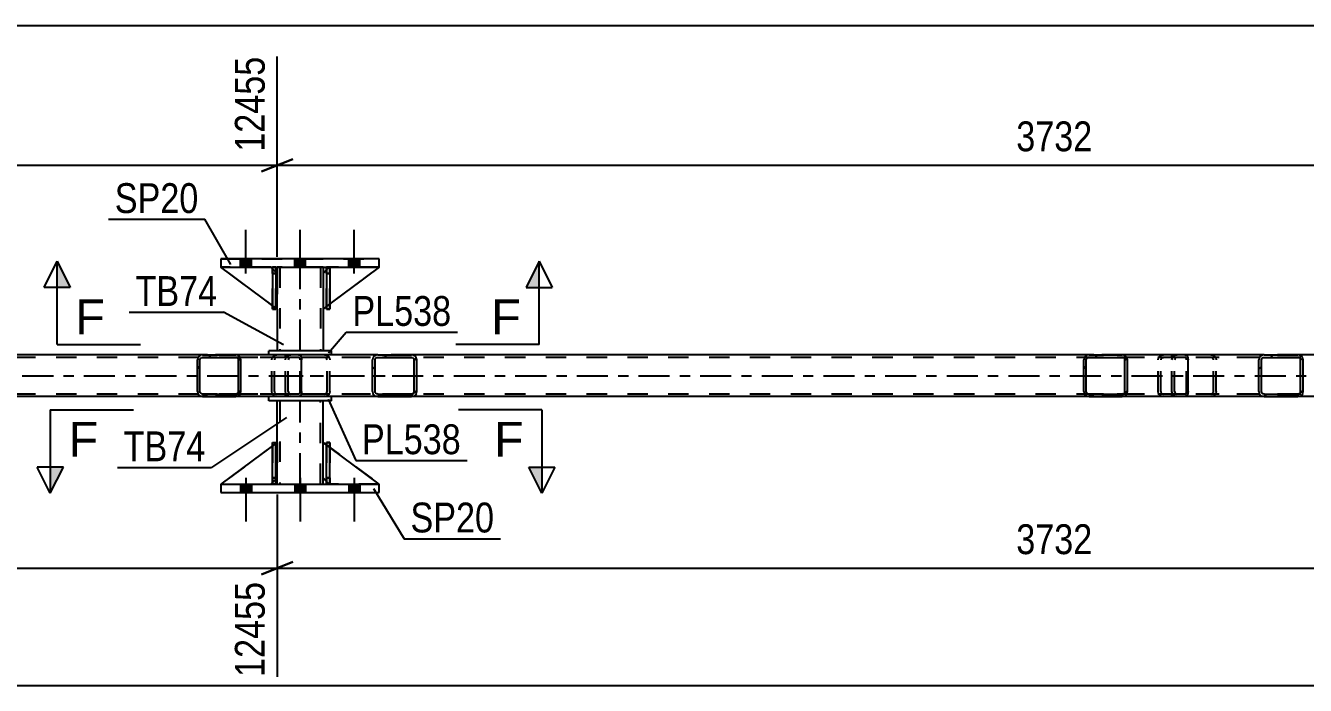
# Model space of a CAD drawing. Header units: millimetres. Extents: x 0 to 841, y 0 to 594.
# Drawn here: x 515.9 to 638.8, y 227.1 to 290.4 of the extents above; entities that cross this region are included whole.
import ezdxf

# ---------------------------------------------------------------- set-up
doc = ezdxf.new("R2010")
doc.units = ezdxf.units.MM
doc.linetypes.add('DXK_LINE_DOT2', pattern=[3.9198, 1.9599, -1.9599])
doc.linetypes.add('DXK_LINE_DOT3', pattern=[5.9187, 2.979, -0.9799, 0.9799, -0.9799])
doc.styles.add('Arial', font='ARIAL.TTF', dxfattribs={"height": 0.2})
doc.styles.add('Arial Narrow', font='ARIALN.TTF', dxfattribs={"height": 0.2})

# ---------------------------------------------------------------- blocks, each defined once
blk = doc.blocks.new('Part-318893340-5428 - 5294')
at = {"color": 7, "linetype": 'DXK_LINE_DOT2'}
for p, q in [((540.08, 263.25), (534.68, 267.25)), ((534.68, 267.25), (539.48, 267.25)), ((539.48, 267.25), (540.08, 266.65)), ((540.08, 266.65), (539.48, 267.25)), ((540.08, 266.65), (540.08, 263.25)), ((540.08, 266.65), (540.08, 266.65)), ((540.08, 266.65), (540.08, 263.25))]:
    blk.add_line(p, q, dxfattribs=at)
blk = doc.blocks.new('Part-318893340-5422 - 5294')
at = {"color": 7, "linetype": 'DXK_LINE_DOT2'}
for p, q in [((545.08, 267.25), (544.48, 266.65)), ((544.48, 263.25), (549.88, 267.25)), ((549.88, 267.25), (545.08, 267.25)), ((544.48, 266.65), (544.48, 263.25))]:
    blk.add_line(p, q, dxfattribs=at)
blk = doc.blocks.new('Part-318893340-5416 - 5294')
at = {"color": 7, "linetype": 'DXK_LINE_DOT2'}
for p, q in [((539.63, 250.45), (539.95, 250.45)), ((539.63, 247.05), (539.63, 250.45)), ((539.63, 250.45), (539.63, 246.45)), ((539.95, 250.45), (539.95, 247.05)), ((539.95, 246.45), (539.95, 250.36)), ((539.95, 247.05), (539.63, 247.05)), ((539.63, 246.45), (539.63, 247.05)), ((539.95, 246.45), (539.63, 246.45)), ((539.95, 247.05), (539.95, 246.45)), ((539.95, 246.45), (539.95, 246.45))]:
    blk.add_line(p, q, dxfattribs=at)
blk = doc.blocks.new('Part-318893340-5430 - 5294')
at = {"color": 2, "linetype": 'Continuous'}
for p, q in [((539.95, 267.25), (539.63, 267.25)), ((539.63, 267.25), (539.63, 263.25)), ((539.95, 267.25), (539.95, 267.25)), ((539.95, 267.25), (539.95, 263.25)), ((539.95, 263.25), (539.63, 263.25))]:
    blk.add_line(p, q, dxfattribs=at)
at = {"color": 7, "linetype": 'DXK_LINE_DOT2'}
for p, q in [((539.63, 266.65), (539.63, 267.25)), ((539.95, 266.65), (539.95, 267.25)), ((539.95, 267.25), (539.95, 267.25)), ((539.95, 266.65), (539.63, 266.65)), ((539.63, 266.65), (539.63, 263.25)), ((539.95, 263.25), (539.95, 266.65))]:
    blk.add_line(p, q, dxfattribs=at)
blk = doc.blocks.new('Part-318893340-5382 - 5294')
at = {"linetype": 'Continuous'}
h = blk.add_hatch(dxfattribs=at)
h.set_pattern_fill('', scale=0.7, style=0, pattern_type=0)
h.set_pattern_definition([(45, (638.5777, 258.553), (-1.57154, 1.57154), [])])
h.paths.add_polyline_path([(638.62, 258.37), (638.58, 258.55), (638.47, 258.71), (638.3, 258.81), (638.11, 258.85), (634.87, 258.85), (634.68, 258.81), (634.51, 258.71), (634.4, 258.55), (634.36, 258.37), (634.36, 255.33), (634.4, 255.15), (634.51, 254.99), (634.68, 254.89), (634.87, 254.85), (638.11, 254.85), (638.3, 254.89), (638.47, 254.99), (638.58, 255.15), (638.62, 255.33)])
h.paths.add_polyline_path([(638.34, 255.24), (638.29, 255.16), (638.2, 255.11), (638.11, 255.09), (634.87, 255.09), (634.77, 255.11), (634.69, 255.16), (634.63, 255.24), (634.62, 255.33), (634.62, 258.37), (634.63, 258.46), (634.69, 258.54), (634.77, 258.59), (634.87, 258.61), (638.11, 258.61), (638.2, 258.59), (638.29, 258.54), (638.34, 258.46), (638.36, 258.37), (638.36, 255.33)])
at = {"color": 7, "linetype": 'DXK_LINE_DOT2'}
for p, q in [((626.01, 258.37), (626.05, 258.55)), ((626.01, 255.33), (626.01, 258.37)), ((626.29, 258.46), (626.27, 258.37)), ((626.27, 255.33), (626.27, 258.37)), ((626.34, 258.54), (626.29, 258.46)), ((626.33, 258.81), (626.52, 258.85)), ((626.42, 258.59), (626.34, 258.54)), ((626.52, 258.61), (626.42, 258.59)), ((629.76, 258.85), (626.52, 258.85)), ((638.11, 258.61), (626.52, 258.61)), ((629.76, 258.85), (629.95, 258.81)), ((629.85, 258.59), (629.76, 258.61)), ((629.94, 258.54), (629.85, 258.59)), ((629.99, 258.46), (629.94, 258.54)), ((630.01, 258.37), (629.99, 258.46)), ((630.01, 255.33), (630.01, 258.37)), ((630.23, 258.55), (630.27, 258.37)), ((630.27, 255.33), (630.27, 258.37)), ((638.11, 258.85), (634.87, 258.85)), ((626.05, 255.15), (626.01, 255.33)), ((626.27, 255.33), (626.29, 255.24)), ((626.29, 255.24), (626.34, 255.16)), ((626.52, 254.85), (626.33, 254.89)), ((626.34, 255.16), (626.42, 255.11)), ((626.42, 255.11), (626.52, 255.09)), ((638.11, 255.09), (626.52, 255.09)), ((629.76, 254.85), (626.52, 254.85)), ((629.76, 255.09), (629.85, 255.11)), ((629.95, 254.89), (629.76, 254.85)), ((629.85, 255.11), (629.94, 255.16)), ((629.94, 255.16), (629.99, 255.24)), ((629.99, 255.24), (630.01, 255.33)), ((630.27, 255.33), (630.23, 255.15)), ((638.11, 254.85), (634.87, 254.85))]:
    blk.add_line(p, q, dxfattribs=at)
at = {"color": 2, "linetype": 'Continuous'}
for p, q in [((634.87, 258.85), (627.29, 258.85)), ((634.4, 258.55), (634.36, 258.37)), ((634.36, 255.33), (634.36, 258.37)), ((634.62, 258.37), (634.63, 258.46)), ((634.62, 255.33), (634.62, 258.37)), ((634.63, 258.46), (634.69, 258.54)), ((634.87, 258.85), (634.68, 258.81)), ((634.69, 258.54), (634.77, 258.59)), ((634.77, 258.59), (634.87, 258.61)), ((634.87, 258.85), (638.11, 258.85)), ((634.87, 258.61), (638.11, 258.61)), ((638.3, 258.81), (638.11, 258.85)), ((638.11, 258.61), (638.2, 258.59)), ((638.2, 258.59), (638.29, 258.54)), ((638.29, 258.54), (638.34, 258.46)), ((638.34, 258.46), (638.36, 258.37)), ((638.36, 255.33), (638.36, 258.37)), ((638.62, 258.37), (638.58, 258.55)), ((638.62, 255.33), (638.62, 258.37)), ((634.87, 254.85), (627.29, 254.85)), ((634.36, 255.33), (634.4, 255.15)), ((634.63, 255.24), (634.62, 255.33)), ((634.69, 255.16), (634.63, 255.24)), ((634.68, 254.89), (634.87, 254.85)), ((634.77, 255.11), (634.69, 255.16)), ((634.87, 255.09), (634.77, 255.11)), ((634.87, 255.09), (638.11, 255.09)), ((634.87, 254.85), (638.11, 254.85)), ((638.2, 255.11), (638.11, 255.09)), ((638.11, 254.85), (638.3, 254.89)), ((638.29, 255.16), (638.2, 255.11)), ((638.34, 255.24), (638.29, 255.16)), ((638.36, 255.33), (638.34, 255.24)), ((638.58, 255.15), (638.62, 255.33))]:
    blk.add_line(p, q, dxfattribs=at)
at = {"color": 7, "linetype": 'DXK_LINE_DOT2'}
for centre, start, end in [((626.5, 258.35), 110.7584, 155.6801), ((629.78, 258.35), 24.32, 69.2417), ((626.5, 255.35), 204.32, 249.2417), ((629.78, 255.35), 290.7584, 335.6801)]:
    blk.add_arc(centre, 0.496, start, end, dxfattribs=at)
at = {"color": 2, "linetype": 'Continuous'}
for centre, start, end in [((634.85, 258.35), 110.7584, 155.6801), ((638.13, 258.35), 24.32, 69.2417), ((634.85, 255.35), 204.32, 249.2417), ((638.13, 255.35), 290.7584, 335.6801)]:
    blk.add_arc(centre, 0.496, start, end, dxfattribs=at)
blk = doc.blocks.new('Part-318893340-5450 - 5294')
at = {"color": 7, "linetype": 'DXK_LINE_DOT2'}
for p, q in [((544.48, 247.05), (544.48, 250.45)), ((544.48, 250.45), (549.88, 246.45)), ((545.08, 246.45), (544.48, 247.05)), ((549.88, 246.45), (545.08, 246.45))]:
    blk.add_line(p, q, dxfattribs=at)
blk = doc.blocks.new('Part-318893340-5335 - 5294')
at = {"color": 2, "linetype": 'Continuous'}
for p, q in [((540.08, 267.25), (540.08, 266.65)), ((544.48, 267.25), (544.48, 266.65)), ((540.08, 263.25), (540.08, 259.25)), ((544.48, 263.25), (544.48, 259.25))]:
    blk.add_line(p, q, dxfattribs=at)
at = {"color": 7, "linetype": 'DXK_LINE_DOT2'}
for p, q in [((544.48, 267.25), (540.08, 267.25)), ((540.32, 267.25), (540.32, 259.25)), ((544.24, 267.25), (544.24, 259.25)), ((540.08, 266.65), (540.08, 263.25)), ((544.48, 266.65), (544.48, 263.25)), ((544.48, 259.25), (540.08, 259.25))]:
    blk.add_line(p, q, dxfattribs=at)
at = {"color": 7, "linetype": 'DXK_LINE_DOT3'}
blk.add_line((542.28, 259.25), (542.28, 267.25), dxfattribs=at)
blk = doc.blocks.new('Part-318893340-5476 - 5294')
at = {"color": 2, "linetype": 'Continuous'}
for p, q in [((534.68, 246.45), (534.68, 245.65)), ((534.68, 246.45), (549.88, 246.45)), ((549.88, 245.65), (549.88, 246.45)), ((534.68, 245.65), (549.88, 245.65))]:
    blk.add_line(p, q, dxfattribs=at)
at = {"color": 7, "linetype": 'DXK_LINE_DOT2'}
for p, q in [((534.68, 246.45), (549.88, 246.45)), ((534.68, 245.65), (549.88, 245.65))]:
    blk.add_line(p, q, dxfattribs=at)
blk = doc.blocks.new('Part-318893340-5351 - 5294')
at = {"linetype": 'Continuous'}
h = blk.add_hatch(dxfattribs=at)
h.set_pattern_fill('', scale=0.7, style=0, pattern_type=0)
h.set_pattern_definition([(45, (536.5596, 258.553), (-1.57154, 1.57154), [])])
h.paths.add_polyline_path([(536.6, 258.37), (536.56, 258.55), (536.45, 258.71), (536.29, 258.81), (536.1, 258.85), (532.91, 258.85), (532.72, 258.81), (532.56, 258.71), (532.45, 258.55), (532.41, 258.37), (532.41, 255.33), (532.45, 255.15), (532.56, 254.99), (532.72, 254.89), (532.91, 254.85), (536.1, 254.85), (536.29, 254.89), (536.45, 254.99), (536.56, 255.15), (536.6, 255.33)])
h.paths.add_polyline_path([(536.33, 255.24), (536.27, 255.16), (536.19, 255.11), (536.1, 255.09), (532.91, 255.09), (532.81, 255.11), (532.73, 255.16), (532.68, 255.24), (532.66, 255.33), (532.66, 258.37), (532.68, 258.46), (532.73, 258.54), (532.81, 258.59), (532.91, 258.61), (536.1, 258.61), (536.19, 258.59), (536.27, 258.54), (536.33, 258.46), (536.35, 258.37), (536.35, 255.33)])
at = {"color": 2, "linetype": 'Continuous'}
for p, q in [((532.45, 258.55), (532.41, 258.37)), ((532.41, 255.33), (532.41, 258.37)), ((532.66, 258.37), (532.68, 258.46)), ((532.66, 255.33), (532.66, 258.37)), ((532.68, 258.46), (532.73, 258.54)), ((532.91, 258.85), (532.72, 258.81)), ((532.73, 258.54), (532.81, 258.59)), ((532.81, 258.59), (532.91, 258.61)), ((532.91, 258.85), (536.1, 258.85)), ((532.91, 258.61), (536.1, 258.61)), ((542.15, 258.85), (536.1, 258.85)), ((536.29, 258.81), (536.1, 258.85)), ((536.1, 258.61), (536.19, 258.59)), ((536.19, 258.59), (536.27, 258.54)), ((536.27, 258.54), (536.33, 258.46)), ((536.33, 258.46), (536.35, 258.37)), ((536.35, 255.33), (536.35, 258.37)), ((536.6, 258.37), (536.56, 258.55)), ((536.6, 255.33), (536.6, 258.37)), ((542.15, 258.85), (542.26, 258.81)), ((542.26, 258.81), (542.34, 258.71)), ((542.34, 258.71), (542.4, 258.55)), ((542.4, 258.55), (542.42, 258.37)), ((542.42, 255.33), (542.42, 258.37)), ((532.41, 255.33), (532.45, 255.15)), ((532.68, 255.24), (532.66, 255.33)), ((532.73, 255.16), (532.68, 255.24)), ((532.72, 254.89), (532.91, 254.85)), ((532.81, 255.11), (532.73, 255.16)), ((532.91, 255.09), (532.81, 255.11)), ((532.91, 255.09), (536.1, 255.09)), ((532.91, 254.85), (536.1, 254.85)), ((536.19, 255.11), (536.1, 255.09)), ((536.1, 254.85), (536.29, 254.89)), ((542.15, 254.85), (536.1, 254.85)), ((536.27, 255.16), (536.19, 255.11)), ((536.33, 255.24), (536.27, 255.16)), ((536.35, 255.33), (536.33, 255.24)), ((536.56, 255.15), (536.6, 255.33)), ((542.26, 254.89), (542.15, 254.85)), ((542.34, 254.99), (542.26, 254.89)), ((542.4, 255.15), (542.34, 254.99)), ((542.42, 255.33), (542.4, 255.15))]:
    blk.add_line(p, q, dxfattribs=at)
at = {"color": 7, "linetype": 'DXK_LINE_DOT2'}
for p, q in [((536.1, 258.85), (532.91, 258.85)), ((542.15, 258.61), (532.91, 258.61)), ((539.56, 258.37), (539.6, 258.55)), ((539.56, 255.33), (539.56, 258.37)), ((539.83, 258.46), (539.81, 258.37)), ((539.81, 255.33), (539.81, 258.37)), ((539.88, 258.54), (539.83, 258.46)), ((539.87, 258.81), (540.06, 258.85)), ((539.96, 258.59), (539.88, 258.54)), ((540.06, 258.61), (539.96, 258.59)), ((540.88, 258.61), (540.88, 258.85)), ((542.2, 258.59), (542.15, 258.61)), ((542.25, 258.54), (542.2, 258.59)), ((542.28, 258.46), (542.25, 258.54)), ((542.29, 258.37), (542.28, 258.46)), ((542.29, 255.33), (542.29, 258.37)), ((542.15, 255.09), (532.91, 255.09)), ((536.1, 254.85), (532.91, 254.85)), ((539.6, 255.15), (539.56, 255.33)), ((539.81, 255.33), (539.83, 255.24)), ((539.83, 255.24), (539.88, 255.16)), ((540.06, 254.85), (539.87, 254.89)), ((539.88, 255.16), (539.91, 255.15)), ((539.91, 255.15), (539.96, 255.11)), ((539.96, 255.11), (540.06, 255.09)), ((540.88, 254.85), (540.88, 255.09)), ((542.15, 255.09), (542.2, 255.11)), ((542.2, 255.11), (542.25, 255.16)), ((542.25, 255.16), (542.28, 255.24)), ((542.28, 255.24), (542.29, 255.33))]:
    blk.add_line(p, q, dxfattribs=at)
at = {"color": 2, "linetype": 'Continuous'}
for centre, start, end in [((532.9, 258.35), 111.1941, 156.1506), ((536.11, 258.35), 23.8494, 68.8059), ((532.9, 255.34), 203.8494, 248.8059), ((536.11, 255.34), 291.1941, 336.1506)]:
    blk.add_arc(centre, 0.492, start, end, dxfattribs=at)
at = {"color": 7, "linetype": 'DXK_LINE_DOT2'}
for centre, start, end in [((540.05, 258.35), 111.1941, 156.1506), ((540.05, 255.34), 203.8494, 248.8059)]:
    blk.add_arc(centre, 0.492, start, end, dxfattribs=at)
blk = doc.blocks.new('Part-318893340-5352 - 5294')
at = {"linetype": 'Continuous'}
h = blk.add_hatch(dxfattribs=at)
h.set_pattern_fill('', scale=0.7, style=0, pattern_type=0)
h.set_pattern_definition([(45, (553.4434, 258.553), (-1.57154, 1.57154), [])])
h.paths.add_polyline_path([(553.48, 258.37), (553.44, 258.55), (553.33, 258.71), (553.17, 258.81), (552.97, 258.85), (549.74, 258.85), (549.54, 258.81), (549.38, 258.71), (549.26, 258.55), (549.23, 258.37), (549.23, 255.33), (549.26, 255.15), (549.38, 254.99), (549.54, 254.89), (549.74, 254.85), (552.97, 254.85), (553.17, 254.89), (553.33, 254.99), (553.44, 255.15), (553.48, 255.33)])
h.paths.add_polyline_path([(553.21, 255.24), (553.15, 255.16), (553.07, 255.11), (552.97, 255.09), (549.74, 255.09), (549.64, 255.11), (549.56, 255.16), (549.5, 255.24), (549.48, 255.33), (549.48, 258.37), (549.5, 258.46), (549.56, 258.54), (549.64, 258.59), (549.74, 258.61), (552.97, 258.61), (553.07, 258.59), (553.15, 258.54), (553.21, 258.46), (553.23, 258.37), (553.23, 255.33)])
at = {"color": 7, "linetype": 'DXK_LINE_DOT2'}
for p, q in [((540.88, 258.37), (540.92, 258.55)), ((540.88, 255.33), (540.88, 258.37)), ((541.15, 258.46), (541.13, 258.37)), ((541.13, 255.33), (541.13, 258.37)), ((541.21, 258.54), (541.15, 258.46)), ((541.19, 258.81), (541.39, 258.85)), ((541.29, 258.59), (541.21, 258.54)), ((541.39, 258.61), (541.29, 258.59)), ((544.62, 258.85), (541.39, 258.85)), ((552.97, 258.61), (541.39, 258.61)), ((544.62, 258.85), (544.82, 258.81)), ((544.72, 258.59), (544.62, 258.61)), ((544.8, 258.54), (544.72, 258.59)), ((544.86, 258.46), (544.8, 258.54)), ((544.88, 258.37), (544.86, 258.46)), ((544.88, 255.33), (544.88, 258.37)), ((545.09, 258.55), (545.13, 258.37)), ((545.13, 255.33), (545.13, 258.37)), ((552.97, 258.85), (549.74, 258.85)), ((540.92, 255.15), (540.88, 255.33)), ((541.13, 255.33), (541.15, 255.24)), ((541.15, 255.24), (541.21, 255.16)), ((541.39, 254.85), (541.19, 254.89)), ((541.21, 255.16), (541.29, 255.11)), ((541.29, 255.11), (541.39, 255.09)), ((552.97, 255.09), (541.39, 255.09)), ((544.62, 254.85), (541.39, 254.85)), ((544.62, 255.09), (544.72, 255.11)), ((544.82, 254.89), (544.62, 254.85)), ((544.72, 255.11), (544.8, 255.16)), ((544.8, 255.16), (544.86, 255.24)), ((544.86, 255.24), (544.88, 255.33)), ((545.13, 255.33), (545.09, 255.15)), ((552.97, 254.85), (549.74, 254.85))]:
    blk.add_line(p, q, dxfattribs=at)
at = {"color": 2, "linetype": 'Continuous'}
for p, q in [((549.74, 258.85), (542.15, 258.85)), ((549.26, 258.55), (549.23, 258.37)), ((549.23, 255.33), (549.23, 258.37)), ((549.48, 258.37), (549.5, 258.46)), ((549.48, 255.33), (549.48, 258.37)), ((549.5, 258.46), (549.56, 258.54)), ((549.74, 258.85), (549.54, 258.81)), ((549.56, 258.54), (549.64, 258.59)), ((549.64, 258.59), (549.74, 258.61)), ((549.74, 258.85), (552.97, 258.85)), ((549.74, 258.61), (552.97, 258.61)), ((553.17, 258.81), (552.97, 258.85)), ((552.97, 258.61), (553.07, 258.59)), ((553.07, 258.59), (553.15, 258.54)), ((553.15, 258.54), (553.21, 258.46)), ((553.21, 258.46), (553.23, 258.37)), ((553.23, 255.33), (553.23, 258.37)), ((553.48, 258.37), (553.44, 258.55)), ((553.48, 255.33), (553.48, 258.37)), ((549.74, 254.85), (542.15, 254.85)), ((549.23, 255.33), (549.26, 255.15)), ((549.5, 255.24), (549.48, 255.33)), ((549.56, 255.16), (549.5, 255.24)), ((549.54, 254.89), (549.74, 254.85)), ((549.64, 255.11), (549.56, 255.16)), ((549.74, 255.09), (549.64, 255.11)), ((549.74, 255.09), (552.97, 255.09)), ((549.74, 254.85), (552.97, 254.85)), ((553.07, 255.11), (552.97, 255.09)), ((552.97, 254.85), (553.17, 254.89)), ((553.15, 255.16), (553.07, 255.11)), ((553.21, 255.24), (553.15, 255.16)), ((553.23, 255.33), (553.21, 255.24)), ((553.44, 255.15), (553.48, 255.33))]:
    blk.add_line(p, q, dxfattribs=at)
at = {"color": 7, "linetype": 'DXK_LINE_DOT3'}
blk.add_line((539.58, 256.85), (551.35, 256.85), dxfattribs=at)
at = {"color": 7, "linetype": 'DXK_LINE_DOT2'}
for centre, start, end in [((541.37, 258.35), 110.7584, 155.6801), ((544.64, 258.35), 24.32, 69.2417), ((541.37, 255.35), 204.32, 249.2417), ((544.64, 255.35), 290.7584, 335.6801)]:
    blk.add_arc(centre, 0.496, start, end, dxfattribs=at)
at = {"color": 2, "linetype": 'Continuous'}
for centre, start, end in [((549.72, 258.35), 110.7584, 155.6801), ((552.99, 258.35), 24.32, 69.2417), ((549.72, 255.35), 204.32, 249.2417), ((552.99, 255.35), 290.7584, 335.6801)]:
    blk.add_arc(centre, 0.496, start, end, dxfattribs=at)
blk = doc.blocks.new('Part-318893340-5353 - 5294')
at = {"linetype": 'Continuous'}
h = blk.add_hatch(dxfattribs=at)
h.set_pattern_fill('', scale=0.7, style=0, pattern_type=0)
h.set_pattern_definition([(45, (621.6938, 258.553), (-1.57154, 1.57154), [])])
h.paths.add_polyline_path([(621.73, 258.37), (621.69, 258.55), (621.58, 258.71), (621.42, 258.81), (621.23, 258.85), (618.05, 258.85), (617.85, 258.81), (617.69, 258.71), (617.58, 258.55), (617.54, 258.37), (617.54, 255.33), (617.58, 255.15), (617.69, 254.99), (617.85, 254.89), (618.05, 254.85), (621.23, 254.85), (621.42, 254.89), (621.58, 254.99), (621.69, 255.15), (621.73, 255.33)])
h.paths.add_polyline_path([(621.46, 255.24), (621.41, 255.16), (621.33, 255.11), (621.23, 255.09), (618.05, 255.09), (617.95, 255.11), (617.87, 255.16), (617.81, 255.24), (617.79, 255.33), (617.79, 258.37), (617.81, 258.46), (617.87, 258.54), (617.95, 258.59), (618.05, 258.61), (621.23, 258.61), (621.33, 258.59), (621.41, 258.54), (621.46, 258.46), (621.48, 258.37), (621.48, 255.33)])
at = {"color": 2, "linetype": 'Continuous'}
for p, q in [((617.58, 258.55), (617.54, 258.37)), ((617.54, 255.33), (617.54, 258.37)), ((617.79, 258.37), (617.81, 258.46)), ((617.79, 255.33), (617.79, 258.37)), ((617.81, 258.46), (617.87, 258.54)), ((618.05, 258.85), (617.85, 258.81)), ((617.87, 258.54), (617.95, 258.59)), ((617.95, 258.59), (618.05, 258.61)), ((618.05, 258.85), (621.23, 258.85)), ((618.05, 258.61), (621.23, 258.61)), ((627.29, 258.85), (621.23, 258.85)), ((621.42, 258.81), (621.23, 258.85)), ((621.23, 258.61), (621.33, 258.59)), ((621.33, 258.59), (621.41, 258.54)), ((621.41, 258.54), (621.46, 258.46)), ((621.46, 258.46), (621.48, 258.37)), ((621.48, 255.33), (621.48, 258.37)), ((621.73, 258.37), (621.69, 258.55)), ((621.73, 255.33), (621.73, 258.37)), ((627.29, 258.85), (627.39, 258.81)), ((627.39, 258.81), (627.48, 258.71)), ((627.48, 258.71), (627.54, 258.55)), ((627.54, 258.55), (627.56, 258.37)), ((627.56, 255.33), (627.56, 258.37)), ((617.54, 255.33), (617.58, 255.15)), ((617.81, 255.24), (617.79, 255.33)), ((617.87, 255.16), (617.81, 255.24)), ((617.85, 254.89), (618.05, 254.85)), ((617.95, 255.11), (617.87, 255.16)), ((618.05, 255.09), (617.95, 255.11)), ((618.05, 255.09), (621.23, 255.09)), ((618.05, 254.85), (621.23, 254.85)), ((621.33, 255.11), (621.23, 255.09)), ((621.23, 254.85), (621.42, 254.89)), ((627.29, 254.85), (621.23, 254.85)), ((621.41, 255.16), (621.33, 255.11)), ((621.46, 255.24), (621.41, 255.16)), ((621.48, 255.33), (621.46, 255.24)), ((621.69, 255.15), (621.73, 255.33)), ((627.39, 254.89), (627.29, 254.85)), ((627.48, 254.99), (627.39, 254.89)), ((627.54, 255.15), (627.48, 254.99)), ((627.56, 255.33), (627.54, 255.15))]:
    blk.add_line(p, q, dxfattribs=at)
at = {"color": 7, "linetype": 'DXK_LINE_DOT2'}
for p, q in [((621.23, 258.85), (618.05, 258.85)), ((627.29, 258.61), (618.05, 258.61)), ((624.69, 258.37), (624.73, 258.55)), ((624.69, 255.33), (624.69, 258.37)), ((624.96, 258.46), (624.94, 258.37)), ((624.94, 255.33), (624.94, 258.37)), ((625.02, 258.54), (624.96, 258.46)), ((625, 258.81), (625.2, 258.85)), ((625.02, 258.54), (625.04, 258.55)), ((625.04, 258.55), (625.1, 258.59)), ((625.1, 258.59), (625.2, 258.61)), ((626.01, 258.61), (626.01, 258.85)), ((627.34, 258.59), (627.29, 258.61)), ((627.38, 258.54), (627.34, 258.59)), ((627.41, 258.46), (627.38, 258.54)), ((627.42, 258.37), (627.41, 258.46)), ((627.42, 255.33), (627.42, 258.37)), ((627.29, 255.09), (618.05, 255.09)), ((621.23, 254.85), (618.05, 254.85)), ((624.73, 255.15), (624.69, 255.33)), ((624.94, 255.33), (624.96, 255.24)), ((624.96, 255.24), (625.02, 255.16)), ((625.2, 254.85), (625, 254.89)), ((625.02, 255.16), (625.04, 255.15)), ((625.04, 255.15), (625.1, 255.11)), ((625.1, 255.11), (625.2, 255.09)), ((626.01, 254.85), (626.01, 255.09)), ((627.29, 255.09), (627.34, 255.11)), ((627.34, 255.11), (627.38, 255.16)), ((627.38, 255.16), (627.41, 255.24)), ((627.41, 255.24), (627.42, 255.33))]:
    blk.add_line(p, q, dxfattribs=at)
at = {"color": 2, "linetype": 'Continuous'}
for centre, start, end in [((618.03, 258.35), 111.1941, 156.1506), ((621.24, 258.35), 23.8494, 68.8059), ((618.03, 255.34), 203.8494, 248.8059), ((621.24, 255.34), 291.1941, 336.1506)]:
    blk.add_arc(centre, 0.492, start, end, dxfattribs=at)
at = {"color": 7, "linetype": 'DXK_LINE_DOT2'}
for centre, start, end in [((625.18, 258.35), 111.1941, 156.1506), ((625.18, 255.34), 203.8494, 248.8059)]:
    blk.add_arc(centre, 0.492, start, end, dxfattribs=at)
blk = doc.blocks.new('Part-318893340-5419 - 5294')
at = {"color": 2, "linetype": 'Continuous'}
for p, q in [((544.83, 267), (544.48, 266.65)), ((549.88, 267.25), (545.15, 263.75)), ((544.48, 266.65), (544.48, 263.25)), ((544.83, 263.51), (544.48, 263.25))]:
    blk.add_line(p, q, dxfattribs=at)
at = {"color": 7, "linetype": 'DXK_LINE_DOT2'}
for p, q in [((545.08, 267.25), (544.83, 267)), ((549.88, 267.25), (545.08, 267.25)), ((545.15, 263.75), (544.83, 263.51))]:
    blk.add_line(p, q, dxfattribs=at)
blk = doc.blocks.new('Part-318893340-5425 - 5294')
at = {"color": 2, "linetype": 'Continuous'}
for p, q in [((539.63, 263.58), (534.68, 267.25)), ((539.63, 267.1), (539.48, 267.25)), ((540.08, 266.65), (539.95, 266.78)), ((540.08, 266.65), (540.08, 266.65)), ((540.08, 263.25), (540.08, 266.65)), ((539.95, 263.34), (540.08, 263.25)), ((540.08, 263.25), (540.08, 263.25))]:
    blk.add_line(p, q, dxfattribs=at)
at = {"color": 7, "linetype": 'DXK_LINE_DOT2'}
for p, q in [((539.48, 267.25), (534.68, 267.25)), ((539.48, 267.25), (540.08, 266.65)), ((539.95, 266.78), (539.63, 267.1)), ((540.08, 266.65), (540.08, 263.25)), ((539.95, 263.34), (539.63, 263.58))]:
    blk.add_line(p, q, dxfattribs=at)
blk = doc.blocks.new('Part-318893340-5429 - 5294')
at = {"color": 2, "linetype": 'Continuous'}
for p, q in [((545.15, 267.25), (544.83, 267.25)), ((544.83, 267.25), (544.83, 263.25)), ((545.15, 267.25), (545.15, 267.25)), ((545.15, 267.25), (545.15, 263.25)), ((545.15, 263.25), (544.83, 263.25))]:
    blk.add_line(p, q, dxfattribs=at)
at = {"color": 7, "linetype": 'DXK_LINE_DOT2'}
for p, q in [((544.83, 266.65), (544.83, 267.25)), ((545.15, 266.65), (545.15, 267.25)), ((545.15, 267.25), (545.15, 267.25)), ((545.15, 266.65), (544.83, 266.65)), ((544.83, 266.65), (544.83, 263.25)), ((545.15, 263.25), (545.15, 266.65))]:
    blk.add_line(p, q, dxfattribs=at)
blk = doc.blocks.new('Part-318893340-5431 - 5294')
at = {"color": 7, "linetype": 'DXK_LINE_DOT2'}
for p, q in [((544.83, 266.65), (544.83, 267.25)), ((544.83, 267.25), (544.83, 267.25)), ((544.83, 267.25), (544.83, 263.25)), ((545.15, 267.25), (544.83, 267.25)), ((545.15, 266.65), (545.15, 267.25)), ((545.15, 263.25), (545.15, 267.25)), ((544.83, 263.25), (544.83, 266.65)), ((544.83, 266.65), (545.15, 266.65)), ((545.15, 266.65), (545.15, 263.25)), ((544.83, 263.25), (545.15, 263.25))]:
    blk.add_line(p, q, dxfattribs=at)
blk = doc.blocks.new('Part-318893340-5432 - 5294')
at = {"color": 7, "linetype": 'DXK_LINE_DOT2'}
for p, q in [((539.63, 266.65), (539.63, 267.25)), ((539.63, 267.25), (539.63, 267.25)), ((539.63, 267.25), (539.63, 263.25)), ((539.95, 267.25), (539.63, 267.25)), ((539.95, 266.65), (539.95, 267.25)), ((539.95, 263.25), (539.95, 267.25)), ((539.63, 263.25), (539.63, 266.65)), ((539.63, 266.65), (539.95, 266.65)), ((539.95, 266.65), (539.95, 263.25)), ((539.63, 263.25), (539.95, 263.25))]:
    blk.add_line(p, q, dxfattribs=at)
blk = doc.blocks.new('Part-318893340-5437 - 5294')
at = {"color": 2, "linetype": 'Continuous'}
for p, q in [((540.08, 250.45), (540.08, 254.45)), ((544.48, 250.45), (544.48, 254.45)), ((540.08, 246.45), (540.08, 247.05)), ((544.48, 246.45), (544.48, 247.05))]:
    blk.add_line(p, q, dxfattribs=at)
at = {"color": 7, "linetype": 'DXK_LINE_DOT2'}
for p, q in [((544.48, 254.45), (540.08, 254.45)), ((540.32, 254.45), (540.32, 246.45)), ((544.24, 246.45), (544.24, 254.45)), ((540.08, 247.05), (540.08, 250.45)), ((544.48, 247.05), (544.48, 250.45)), ((540.08, 246.45), (544.48, 246.45))]:
    blk.add_line(p, q, dxfattribs=at)
at = {"color": 7, "linetype": 'DXK_LINE_DOT3'}
blk.add_line((542.28, 246.45), (542.28, 254.45), dxfattribs=at)
blk = doc.blocks.new('Part-318893340-5442 - 5294')
at = {"color": 2, "linetype": 'Continuous'}
for p, q in [((539.28, 254.45), (539.28, 254.85)), ((545.28, 254.45), (539.28, 254.45)), ((545.28, 254.45), (545.28, 254.85))]:
    blk.add_line(p, q, dxfattribs=at)
at = {"color": 7, "linetype": 'DXK_LINE_DOT2'}
for p, q in [((545.28, 254.85), (539.28, 254.85)), ((539.28, 254.85), (539.28, 254.85)), ((539.28, 254.85), (539.28, 254.85)), ((545.28, 254.85), (545.28, 254.85)), ((545.28, 254.85), (545.28, 254.85))]:
    blk.add_line(p, q, dxfattribs=at)
blk = doc.blocks.new('Part-318893340-5447 - 5294')
at = {"color": 2, "linetype": 'Continuous'}
for p, q in [((545.28, 259.25), (539.28, 259.25)), ((539.28, 258.85), (539.28, 259.25)), ((545.28, 258.85), (539.28, 258.85)), ((545.28, 258.85), (545.28, 259.25))]:
    blk.add_line(p, q, dxfattribs=at)
blk = doc.blocks.new('Part-318893340-5453 - 5294')
at = {"color": 2, "linetype": 'Continuous'}
for p, q in [((539.63, 250.12), (534.68, 246.45)), ((540.08, 250.45), (539.95, 250.36)), ((540.08, 247.05), (540.08, 250.45)), ((539.63, 246.6), (539.48, 246.45)), ((540.08, 247.05), (539.95, 246.92)), ((540.08, 247.05), (540.08, 247.05))]:
    blk.add_line(p, q, dxfattribs=at)
at = {"color": 7, "linetype": 'DXK_LINE_DOT2'}
for p, q in [((539.95, 250.36), (539.63, 250.12)), ((540.08, 247.05), (540.08, 250.45)), ((534.68, 246.45), (539.48, 246.45)), ((540.08, 247.05), (539.48, 246.45)), ((539.95, 246.92), (539.63, 246.6))]:
    blk.add_line(p, q, dxfattribs=at)
blk = doc.blocks.new('Part-318893340-5456 - 5294')
at = {"color": 7, "linetype": 'DXK_LINE_DOT2'}
for p, q in [((540.08, 250.45), (534.68, 246.45)), ((540.08, 247.05), (540.08, 250.45)), ((540.08, 250.45), (540.08, 247.05)), ((534.68, 246.45), (539.48, 246.45)), ((539.48, 246.45), (540.08, 247.05)), ((540.08, 247.05), (539.48, 246.45)), ((540.08, 247.05), (540.08, 247.05))]:
    blk.add_line(p, q, dxfattribs=at)
blk = doc.blocks.new('Part-318893340-5457 - 5294')
at = {"color": 2, "linetype": 'Continuous'}
for p, q in [((544.83, 246.45), (544.83, 250.45)), ((544.83, 250.45), (545.15, 250.45)), ((545.15, 246.45), (545.15, 250.45)), ((544.83, 246.45), (544.83, 246.45)), ((545.15, 246.45), (544.83, 246.45))]:
    blk.add_line(p, q, dxfattribs=at)
at = {"color": 7, "linetype": 'DXK_LINE_DOT2'}
for p, q in [((544.83, 250.45), (544.83, 247.05)), ((545.15, 247.05), (545.15, 250.45)), ((544.83, 247.05), (544.83, 246.45)), ((544.83, 247.05), (545.15, 247.05)), ((545.15, 246.45), (545.15, 247.05)), ((545.15, 246.45), (545.15, 246.45))]:
    blk.add_line(p, q, dxfattribs=at)
blk = doc.blocks.new('Part-318893340-5458 - 5294')
at = {"color": 2, "linetype": 'Continuous'}
for p, q in [((539.63, 246.45), (539.63, 250.45)), ((539.63, 250.45), (539.95, 250.45)), ((539.95, 246.45), (539.95, 250.45)), ((539.63, 246.45), (539.63, 246.45)), ((539.95, 246.45), (539.63, 246.45))]:
    blk.add_line(p, q, dxfattribs=at)
at = {"color": 7, "linetype": 'DXK_LINE_DOT2'}
for p, q in [((539.63, 250.45), (539.63, 247.05)), ((539.95, 247.05), (539.95, 250.45)), ((539.63, 247.05), (539.63, 246.45)), ((539.63, 247.05), (539.95, 247.05)), ((539.95, 246.45), (539.95, 247.05)), ((539.95, 246.45), (539.95, 246.45))]:
    blk.add_line(p, q, dxfattribs=at)
blk = doc.blocks.new('Part-318893340-5459 - 5294')
at = {"color": 7, "linetype": 'DXK_LINE_DOT2'}
for p, q in [((545.15, 250.45), (544.83, 250.45)), ((544.83, 247.05), (544.83, 250.45)), ((544.83, 250.45), (544.83, 246.45)), ((545.15, 250.45), (545.15, 247.05)), ((545.15, 246.45), (545.15, 250.45)), ((545.15, 247.05), (544.83, 247.05)), ((544.83, 246.45), (544.83, 247.05)), ((545.15, 246.45), (544.83, 246.45)), ((545.15, 247.05), (545.15, 246.45)), ((545.15, 246.45), (545.15, 246.45))]:
    blk.add_line(p, q, dxfattribs=at)
blk = doc.blocks.new('Part-318893340-5464 - 5294')
at = {"color": 7, "linetype": 'DXK_LINE_DOT2'}
for p, q in [((689.35, 258.61), (107.21, 258.61)), ((552.97, 258.85), (532.91, 258.85)), ((638.11, 258.85), (618.04, 258.85)), ((689.35, 255.09), (107.21, 255.09)), ((638.11, 254.85), (192.37, 254.85)), ((552.97, 254.85), (532.91, 254.85))]:
    blk.add_line(p, q, dxfattribs=at)
at = {"color": 2, "linetype": 'Continuous'}
for p, q in [((532.91, 258.85), (467.84, 258.85)), ((618.04, 258.85), (552.97, 258.85)), ((689.35, 258.85), (638.11, 258.85)), ((532.91, 254.85), (467.84, 254.85)), ((618.04, 254.85), (552.97, 254.85)), ((689.35, 254.85), (638.11, 254.85))]:
    blk.add_line(p, q, dxfattribs=at)
at = {"color": 7, "linetype": 'DXK_LINE_DOT3'}
blk.add_line((107.21, 256.85), (689.35, 256.85), dxfattribs=at)
blk = doc.blocks.new('Part-318893340-5471 - 5294')
at = {"color": 2, "linetype": 'Continuous'}
for p, q in [((549.88, 268.05), (534.68, 268.05)), ((534.68, 268.05), (534.68, 267.25)), ((549.88, 267.25), (549.88, 268.05)), ((534.68, 267.25), (549.88, 267.25))]:
    blk.add_line(p, q, dxfattribs=at)
at = {"color": 7, "linetype": 'DXK_LINE_DOT2'}
for p, q in [((534.68, 268.05), (549.88, 268.05)), ((534.68, 267.25), (549.88, 267.25))]:
    blk.add_line(p, q, dxfattribs=at)
blk = doc.blocks.new('Part-318893340-5479 - 5294')
at = {"color": 2, "linetype": 'Continuous'}
for p, q in [((544.48, 247.05), (544.48, 250.45)), ((544.83, 250.19), (544.48, 250.45)), ((549.88, 246.45), (545.15, 249.95)), ((544.83, 246.7), (544.48, 247.05))]:
    blk.add_line(p, q, dxfattribs=at)
at = {"color": 7, "linetype": 'DXK_LINE_DOT2'}
for p, q in [((545.15, 249.95), (544.83, 250.19)), ((545.08, 246.45), (544.83, 246.7)), ((549.88, 246.45), (545.08, 246.45)), ((549.88, 246.45), (549.88, 246.45)), ((549.88, 246.45), (549.88, 246.45))]:
    blk.add_line(p, q, dxfattribs=at)
blk = doc.blocks.new('Bolt-318893340-5526 - 5294')
at = {"linetype": 'Continuous'}
for points in [[(536.56, 267.25), (537.6, 267.25), (537.6, 268.05), (536.56, 268.05)], [(536.56, 267.25), (537.6, 267.25), (537.6, 268.05), (536.56, 268.05)], [(536.56, 267.25), (537.6, 267.25), (537.6, 268.05), (536.56, 268.05)], [(541.76, 267.25), (542.8, 267.25), (542.8, 268.05), (541.76, 268.05)], [(541.76, 267.25), (542.8, 267.25), (542.8, 268.05), (541.76, 268.05)], [(546.96, 267.25), (548, 267.25), (548, 268.05), (546.96, 268.05)], [(546.96, 267.25), (548, 267.25), (548, 268.05), (546.96, 268.05)], [(546.96, 267.25), (548, 267.25), (548, 268.05), (546.96, 268.05)]]:
    blk.add_hatch(color=1, dxfattribs=at).paths.add_polyline_path(points)
at = {"color": 1, "linetype": 'Continuous'}
for p, q in [((537.08, 266.65), (537.08, 270.85)), ((537.08, 266.65), (537.08, 270.85)), ((537.08, 266.65), (537.08, 270.85)), ((542.28, 266.65), (542.28, 270.85)), ((542.28, 266.65), (542.28, 270.85)), ((547.48, 266.65), (547.48, 270.85)), ((547.48, 266.65), (547.48, 270.85)), ((547.48, 266.65), (547.48, 270.85)), ((536.56, 267.25), (536.56, 268.05)), ((536.56, 267.25), (536.56, 268.05)), ((536.56, 267.25), (536.56, 268.05)), ((537.6, 267.25), (537.6, 268.05)), ((537.6, 267.25), (537.6, 268.05)), ((537.6, 267.25), (537.6, 268.05)), ((541.76, 267.25), (541.76, 268.05)), ((541.76, 267.25), (541.76, 268.05)), ((542.8, 267.25), (542.8, 268.05)), ((542.8, 267.25), (542.8, 268.05)), ((546.96, 267.25), (546.96, 268.05)), ((546.96, 267.25), (546.96, 268.05)), ((546.96, 267.25), (546.96, 268.05)), ((548, 267.25), (548, 268.05)), ((548, 267.25), (548, 268.05)), ((548, 267.25), (548, 268.05))]:
    blk.add_line(p, q, dxfattribs=at)
blk = doc.blocks.new('Bolt-318893340-5527 - 5294')
at = {"linetype": 'Continuous'}
for points in [[(537.6, 246.45), (536.56, 246.45), (536.56, 245.65), (537.6, 245.65)], [(537.6, 246.45), (536.56, 246.45), (536.56, 245.65), (537.6, 245.65)], [(537.6, 246.45), (536.56, 246.45), (536.56, 245.65), (537.6, 245.65)], [(542.8, 246.45), (541.76, 246.45), (541.76, 245.65), (542.8, 245.65)], [(542.8, 246.45), (541.76, 246.45), (541.76, 245.65), (542.8, 245.65)], [(548, 246.45), (546.96, 246.45), (546.96, 245.65), (548, 245.65)], [(548, 246.45), (546.96, 246.45), (546.96, 245.65), (548, 245.65)], [(548, 246.45), (546.96, 246.45), (546.96, 245.65), (548, 245.65)]]:
    blk.add_hatch(color=1, dxfattribs=at).paths.add_polyline_path(points)
at = {"color": 1, "linetype": 'Continuous'}
for p, q in [((536.56, 246.45), (536.56, 245.65)), ((536.56, 246.45), (536.56, 245.65)), ((536.56, 246.45), (536.56, 245.65)), ((537.08, 247.05), (537.08, 242.85)), ((537.08, 247.05), (537.08, 242.85)), ((537.08, 247.05), (537.08, 242.85)), ((537.6, 246.45), (537.6, 245.65)), ((537.6, 246.45), (537.6, 245.65)), ((537.6, 246.45), (537.6, 245.65)), ((541.76, 246.45), (541.76, 245.65)), ((541.76, 246.45), (541.76, 245.65)), ((542.28, 247.05), (542.28, 242.85)), ((542.28, 247.05), (542.28, 242.85)), ((542.8, 246.45), (542.8, 245.65)), ((542.8, 246.45), (542.8, 245.65)), ((546.96, 246.45), (546.96, 245.65)), ((546.96, 246.45), (546.96, 245.65)), ((546.96, 246.45), (546.96, 245.65)), ((547.48, 247.05), (547.48, 242.85)), ((547.48, 247.05), (547.48, 242.85)), ((547.48, 247.05), (547.48, 242.85)), ((548, 246.45), (548, 245.65)), ((548, 246.45), (548, 245.65)), ((548, 246.45), (548, 245.65))]:
    blk.add_line(p, q, dxfattribs=at)
blk = doc.blocks.new('StraightDimension-318893340-5626 - 5294')
at = {"color": 7, "linetype": 'Continuous'}
for p, q in [((369.81, 245.45), (369.81, 229.77)), ((540.08, 245.45), (540.08, 227.94)), ((371.31, 238.98), (368.31, 237.78)), ((538.58, 237.78), (541.58, 238.98)), ((369.81, 238.38), (540.08, 238.38))]:
    blk.add_line(p, q, dxfattribs=at)
at = {"color": 0}
blk.add_wipeout([(459.2, 239.13), (459.2, 243.33), (450.69, 243.33), (450.69, 239.13)], dxfattribs=at)
at = {"color": 3, "style": 'Arial Narrow'}
blk.add_text('4257', height=2.863, dxfattribs=at).set_placement((451.29, 239.73))
at = {"color": 0, "linetype": 'Continuous'}
blk.add_wipeout([(539.48, 237.68), (535.28, 237.68), (535.28, 227.34), (539.48, 227.34)], dxfattribs=at)
at = {"color": 3, "linetype": 'Continuous', "style": 'Arial Narrow'}
blk.add_text('12455', height=2.863, rotation=90.0002, dxfattribs=at).set_placement((538.88, 227.94))
blk = doc.blocks.new('StraightDimension-318893340-5621 - 5294')
at = {"color": 7, "linetype": 'Continuous'}
for p, q in [((689.35, 253.85), (689.35, 227.94)), ((540.08, 245.45), (540.08, 227.94)), ((541.58, 238.98), (538.58, 237.78)), ((687.85, 237.78), (690.85, 238.98)), ((540.08, 238.38), (689.35, 238.38))]:
    blk.add_line(p, q, dxfattribs=at)
at = {"color": 0}
blk.add_wipeout([(618.97, 239.13), (618.97, 243.33), (610.46, 243.33), (610.46, 239.13)], dxfattribs=at)
at = {"color": 3, "style": 'Arial Narrow'}
blk.add_text('3732', height=2.863, dxfattribs=at).set_placement((611.06, 239.73))
at = {"color": 0, "linetype": 'Continuous'}
blk.add_wipeout([(688.75, 237.68), (684.55, 237.68), (684.55, 227.34), (688.75, 227.34)], dxfattribs=at)
at = {"color": 3, "linetype": 'Continuous', "style": 'Arial Narrow'}
blk.add_text('16186', height=2.863, rotation=90.0002, dxfattribs=at).set_placement((688.15, 227.94))
blk = doc.blocks.new('StraightDimension-318893340-5655 - 5294')
at = {"color": 7, "linetype": 'Continuous'}
for p, q in [((540.08, 268.25), (540.08, 287.48)), ((689.35, 259.85), (689.35, 287.48)), ((541.58, 277.64), (538.58, 276.44)), ((540.08, 277.04), (689.35, 277.04)), ((687.85, 276.44), (690.85, 277.64))]:
    blk.add_line(p, q, dxfattribs=at)
at = {"color": 0}
blk.add_wipeout([(618.97, 277.79), (618.97, 281.99), (610.46, 281.99), (610.46, 277.79)], dxfattribs=at)
at = {"color": 3, "style": 'Arial Narrow'}
blk.add_text('3732', height=2.863, dxfattribs=at).set_placement((611.06, 278.39))
at = {"color": 0, "linetype": 'Continuous'}
blk.add_wipeout([(688.75, 288.08), (684.55, 288.08), (684.55, 277.74), (688.75, 277.74)], dxfattribs=at)
at = {"color": 3, "linetype": 'Continuous', "style": 'Arial Narrow'}
blk.add_text('16186', height=2.863, rotation=90.0002, dxfattribs=at).set_placement((688.15, 278.34))
blk = doc.blocks.new('StraightDimension-318893340-5660 - 5294')
at = {"color": 7, "linetype": 'Continuous'}
for p, q in [((540.08, 268.25), (540.08, 287.48)), ((369.81, 268.25), (369.81, 285.66)), ((371.31, 277.64), (368.31, 276.44)), ((369.81, 277.04), (540.08, 277.04)), ((538.58, 276.44), (541.58, 277.64))]:
    blk.add_line(p, q, dxfattribs=at)
at = {"color": 0}
blk.add_wipeout([(459.2, 277.79), (459.2, 281.99), (450.69, 281.99), (450.69, 277.79)], dxfattribs=at)
at = {"color": 3, "style": 'Arial Narrow'}
blk.add_text('4257', height=2.863, dxfattribs=at).set_placement((451.29, 278.39))
at = {"color": 0, "linetype": 'Continuous'}
blk.add_wipeout([(539.48, 288.08), (535.28, 288.08), (535.28, 277.74), (539.48, 277.74)], dxfattribs=at)
at = {"color": 3, "linetype": 'Continuous', "style": 'Arial Narrow'}
blk.add_text('12455', height=2.863, rotation=90.0002, dxfattribs=at).set_placement((538.88, 278.34))
blk = doc.blocks.new('StraightDimension-318893340-11279 - 5294')
at = {"color": 7, "linetype": 'Continuous'}
blk.add_line((98.59, 290.45), (689.35, 290.45), dxfattribs=at)
blk = doc.blocks.new('StraightDimension-318893340-15223 - 5294')
at = {"color": 7, "linetype": 'Continuous'}
blk.add_line((97.95, 227.13), (689.99, 227.13), dxfattribs=at)
blk = doc.blocks.new('Mark-318893340-5331 - 5294')
at = {"color": 0}
blk.add_wipeout([(534.32, 263.54), (534.32, 266.54), (526.47, 266.54), (526.47, 263.54)], dxfattribs=at)
blk.add_wipeout([(534.32, 263.54), (534.32, 266.54), (526.47, 266.54), (526.47, 263.54)], dxfattribs=at)
at = {"color": 30, "linetype": 'Continuous'}
for p in [(525.87, 262.94), (540.67, 259.8)]:
    blk.add_line(p, (534.92, 262.94), dxfattribs=at)
at = {"color": 3, "style": 'Arial Narrow'}
blk.add_text('TB74', height=2.863, dxfattribs=at).set_placement((526.47, 263.54))
blk = doc.blocks.new('Mark-318893340-5472 - 5294')
at = {"color": 0}
blk.add_wipeout([(560.92, 241.81), (560.92, 244.81), (552.88, 244.81), (552.88, 241.81)], dxfattribs=at)
blk.add_wipeout([(560.92, 241.81), (560.92, 244.81), (552.88, 244.81), (552.88, 241.81)], dxfattribs=at)
at = {"color": 30, "linetype": 'Continuous'}
for p, q in [((549.32, 246.03), (552.28, 241.21)), ((552.28, 241.21), (561.52, 241.21))]:
    blk.add_line(p, q, dxfattribs=at)
at = {"color": 3, "style": 'Arial Narrow'}
blk.add_text('SP20', height=2.863, dxfattribs=at).set_placement((552.88, 241.81))
blk = doc.blocks.new('Mark-318893340-5433 - 5294')
at = {"color": 0}
blk.add_wipeout([(533.18, 248.64), (533.18, 251.64), (525.33, 251.64), (525.33, 248.64)], dxfattribs=at)
blk.add_wipeout([(533.18, 248.64), (533.18, 251.64), (525.33, 251.64), (525.33, 248.64)], dxfattribs=at)
at = {"color": 30, "linetype": 'Continuous'}
for p in [(540.97, 252.84), (524.73, 248.04)]:
    blk.add_line(p, (533.78, 248.04), dxfattribs=at)
at = {"color": 3, "style": 'Arial Narrow'}
blk.add_text('TB74', height=2.863, dxfattribs=at).set_placement((525.33, 248.64))
blk = doc.blocks.new('Mark-318893340-5438 - 5294')
at = {"color": 0}
blk.add_wipeout([(557.72, 249.32), (557.72, 252.32), (548.22, 252.32), (548.22, 249.32)], dxfattribs=at)
blk.add_wipeout([(557.72, 249.32), (557.72, 252.32), (548.22, 252.32), (548.22, 249.32)], dxfattribs=at)
at = {"color": 30, "linetype": 'Continuous'}
for p, q in [((544.96, 254.59), (547.62, 248.72)), ((547.62, 248.72), (558.32, 248.72))]:
    blk.add_line(p, q, dxfattribs=at)
at = {"color": 3, "style": 'Arial Narrow'}
blk.add_text('PL538', height=2.863, dxfattribs=at).set_placement((548.22, 249.32))
blk = doc.blocks.new('Mark-318893340-5443 - 5294')
at = {"color": 0}
blk.add_wipeout([(556.8, 261.63), (556.8, 264.63), (547.3, 264.63), (547.3, 261.63)], dxfattribs=at)
blk.add_wipeout([(556.8, 261.63), (556.8, 264.63), (547.3, 264.63), (547.3, 261.63)], dxfattribs=at)
at = {"color": 30, "linetype": 'Continuous'}
for p, q in [((545, 259.05), (546.7, 261.03)), ((546.7, 261.03), (557.4, 261.03))]:
    blk.add_line(p, q, dxfattribs=at)
at = {"color": 3, "style": 'Arial Narrow'}
blk.add_text('PL538', height=2.863, dxfattribs=at).set_placement((547.3, 261.63))
blk = doc.blocks.new('Mark-318893340-5467 - 5294')
at = {"color": 0}
blk.add_wipeout([(532.52, 272.46), (532.52, 275.46), (524.48, 275.46), (524.48, 272.46)], dxfattribs=at)
blk.add_wipeout([(532.52, 272.46), (532.52, 275.46), (524.48, 275.46), (524.48, 272.46)], dxfattribs=at)
at = {"color": 30, "linetype": 'Continuous'}
for p in [(523.88, 271.86), (535.62, 267.53)]:
    blk.add_line(p, (533.12, 271.86), dxfattribs=at)
at = {"color": 3, "style": 'Arial Narrow'}
blk.add_text('SP20', height=2.863, dxfattribs=at).set_placement((524.48, 272.46))
blk = doc.blocks.new('SectionMark-318893340-5755 - 5294')
at = {"linetype": 'Continuous'}
for points in [[(518.29, 248.07), (519.54, 248.07), (518.29, 245.57)], [(564.25, 248.07), (565.5, 248.07), (565.5, 245.57)]]:
    blk.add_hatch(color=6, dxfattribs=at).paths.add_polyline_path(points)
at = {"color": 6, "linetype": 'Continuous'}
for p, q in [((518.29, 253.57), (526.29, 253.57)), ((518.29, 253.57), (518.29, 245.57)), ((565.5, 253.57), (557.5, 253.57)), ((565.5, 253.57), (565.5, 245.57)), ((518.29, 245.57), (517.04, 248.07)), ((519.54, 248.07), (517.04, 248.07)), ((518.29, 245.57), (519.54, 248.07)), ((564.25, 248.07), (566.75, 248.07)), ((565.5, 245.57), (564.25, 248.07)), ((566.75, 248.07), (565.5, 245.57))]:
    blk.add_line(p, q, dxfattribs=at)
at = {"color": 0, "linetype": 'Continuous'}
for points in [[(522.89, 249.07), (522.89, 252.57), (520.04, 252.57), (520.04, 249.07)], [(563.75, 249.07), (563.75, 252.57), (560.9, 252.57), (560.9, 249.07)]]:
    blk.add_wipeout(points, dxfattribs=at)
at = {"color": 3, "linetype": 'Continuous', "style": 'Arial'}
for p in [(520.04, 249.07), (560.9, 249.07)]:
    blk.add_text('F', height=3.34, dxfattribs=at).set_placement(p)
blk = doc.blocks.new('SectionMark-318893340-5759 - 5294')
at = {"linetype": 'Continuous'}
for points in [[(520.19, 265.33), (518.94, 265.33), (518.94, 267.83)], [(565.23, 265.33), (563.98, 265.33), (565.23, 267.83)]]:
    blk.add_hatch(color=6, dxfattribs=at).paths.add_polyline_path(points)
at = {"color": 6, "linetype": 'Continuous'}
for p, q in [((517.69, 265.33), (518.94, 267.83)), ((518.94, 259.83), (518.94, 267.83)), ((518.94, 267.83), (520.19, 265.33)), ((565.23, 267.83), (563.98, 265.33)), ((565.23, 259.83), (565.23, 267.83)), ((565.23, 267.83), (566.48, 265.33)), ((520.19, 265.33), (517.69, 265.33)), ((563.98, 265.33), (566.48, 265.33)), ((518.94, 259.83), (526.94, 259.83)), ((565.23, 259.83), (557.23, 259.83))]:
    blk.add_line(p, q, dxfattribs=at)
at = {"color": 0, "linetype": 'Continuous'}
for points in [[(523.54, 260.83), (523.54, 264.33), (520.69, 264.33), (520.69, 260.83)], [(563.48, 260.83), (563.48, 264.33), (560.63, 264.33), (560.63, 260.83)]]:
    blk.add_wipeout(points, dxfattribs=at)
at = {"color": 3, "linetype": 'Continuous', "style": 'Arial'}
for p in [(520.69, 260.83), (560.63, 260.83)]:
    blk.add_text('F', height=3.34, dxfattribs=at).set_placement(p)

msp = doc.modelspace()

# ---------------------------------------------------------------- block references
for name in ['Bolt-318893340-5526 - 5294', 'Part-318893340-5471 - 5294', 'Part-318893340-5428 - 5294', 'Part-318893340-5425 - 5294', 'Part-318893340-5430 - 5294', 'Part-318893340-5432 - 5294', 'Part-318893340-5335 - 5294', 'Part-318893340-5422 - 5294', 'Part-318893340-5419 - 5294', 'Part-318893340-5429 - 5294', 'Part-318893340-5431 - 5294', 'Part-318893340-5464 - 5294', 'Part-318893340-5351 - 5294', 'Part-318893340-5447 - 5294', 'Part-318893340-5352 - 5294', 'Part-318893340-5353 - 5294', 'Part-318893340-5382 - 5294', 'Part-318893340-5442 - 5294', 'Part-318893340-5437 - 5294', 'Part-318893340-5453 - 5294', 'Part-318893340-5456 - 5294', 'Part-318893340-5416 - 5294', 'Part-318893340-5458 - 5294', 'Part-318893340-5450 - 5294', 'Part-318893340-5479 - 5294', 'Part-318893340-5457 - 5294', 'Part-318893340-5459 - 5294', 'Part-318893340-5476 - 5294', 'Bolt-318893340-5527 - 5294']:
    msp.add_blockref(name, (0, 0))

# ---------------------------------------------------------------- next in the draw order: block references
for name in ['StraightDimension-318893340-5655 - 5294', 'StraightDimension-318893340-5626 - 5294']:
    msp.add_blockref(name, (0, 0))

# ---------------------------------------------------------------- next in the draw order: block references
for name in ['StraightDimension-318893340-5660 - 5294', 'StraightDimension-318893340-5621 - 5294']:
    msp.add_blockref(name, (0, 0))

# ---------------------------------------------------------------- next in the draw order: block references
for name in ['StraightDimension-318893340-11279 - 5294', 'StraightDimension-318893340-15223 - 5294']:
    msp.add_blockref(name, (0, 0))

# ---------------------------------------------------------------- next in the draw order: block references
for name in ['Mark-318893340-5467 - 5294', 'Mark-318893340-5331 - 5294', 'Mark-318893340-5443 - 5294', 'Mark-318893340-5438 - 5294', 'Mark-318893340-5433 - 5294', 'Mark-318893340-5472 - 5294']:
    msp.add_blockref(name, (0, 0))

# ---------------------------------------------------------------- next in the draw order: block references
for name in ['SectionMark-318893340-5759 - 5294', 'SectionMark-318893340-5755 - 5294']:
    msp.add_blockref(name, (0, 0))

doc.saveas('drawing.dxf')
